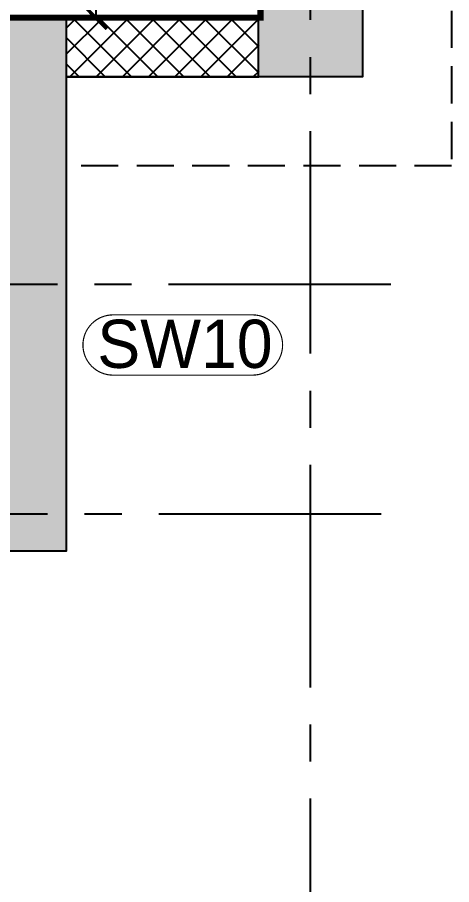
# Model space of a CAD drawing. Header units: millimetres. Extents: x 1135099 to 1230264, y -5736945 to -5695799.
# Drawn here: x 1215986 to 1217452, y -5709223 to -5706300 of the extents above; entities that cross this region are included whole.
import ezdxf

# ---------------------------------------------------------------- set-up
doc = ezdxf.new("R2010")
doc.units = ezdxf.units.MM
doc.header["$LTSCALE"] = 1000
doc.header["$MEASUREMENT"] = 0
for name, pattern in [('2BHK-A - BACK$1$AUDIT_D_120904163729-0', [0]), ('AUDIT_D_120904163729-0', [0]), ('T8(T9 IS SIMILAR) - 1st FLOOR ELEVATION$0$AUDIT_D_120904163729-0', [0]), ('T8(T9 IS SIMILAR) - 1st FLOOR ELEVATION$0$HIDDEN', [0.375, 0.25, -0.125]), ('T8(T9 IS SIMILAR) - DIMENSION & TEXTING$0$HIDDEN', [0.375, 0.25, -0.125]), ('T8(T9 IS SIMILAR)$0$$0$HIDDEN', [0.375, 0.25, -0.125]), ('T8_REFUGE COLUMNS$0$CENTER2', [1.125, 0.75, -0.125, 0.125, -0.125])]:
    doc.linetypes.add(name, pattern=pattern)
doc.layers.get('0').update_dxf_attribs({"linetype": 'AUDIT_D_120904163729-0'})
for name, color, linetype in [('2BHK-A - BACK$1$A-HATCH -160', 251, '2BHK-A - BACK$1$AUDIT_D_120904163729-0'), ('T8(T9 IS SIMILAR) - 1st FLOOR ELEVATION$0$A-WALL-FEATURES', 110, 'T8(T9 IS SIMILAR) - 1st FLOOR ELEVATION$0$AUDIT_D_120904163729-0'), ('T8(T9 IS SIMILAR) - DIMENSION & TEXTING$0$A-DIMENSIONS', 2, 'T8(T9 IS SIMILAR) - DIMENSION & TEXTING$0$HIDDEN'), ('T8(T9 IS SIMILAR)$0$S-BEAM', 20, 'T8(T9 IS SIMILAR)$0$$0$HIDDEN'), ('T8_REFUGE COLUMNS$0$A-CENTERLINE', 193, 'T8_REFUGE COLUMNS$0$CENTER2'), ('T8_REFUGE COLUMNS$1$A-RCC COLS', 3, 'Continuous'), ('T8_TYPICAL COLUMNS$0$A-RCC COLS', 3, 'Continuous')]:
    doc.layers.add(name, color=color, linetype=linetype)
for name, color, linetype, lineweight in [('2BHK-A - BACK$1$A-WALL- 160', 6, 'Continuous', 30), ('T8(T9 IS SIMILAR)$0$D&W', 8, 'Continuous', 25), ('T8_REFUGE COLUMNS$0$A-COLUMN NO size reduce', 81, 'Continuous', 25)]:
    doc.layers.add(name, color=color, linetype=linetype, lineweight=lineweight)
doc.layers.add('A-RERA CARPET AREA', color=30, linetype='Continuous', plot=False)
doc.layers.add('T8_REFUGE COLUMNS$1$COL-HATCH', color=7, linetype='Continuous', lineweight=25, true_color=0xa3a3a3)
doc.styles.add('T8(T9 IS SIMILAR) - DIMENSION & TEXTING$0$Romans 1', font='romans.shx', dxfattribs={"height": 100})
doc.styles.add('T8_REFUGE COLUMNS$0$STANDARD', font='GOTHIC.TTF')
doc.dimstyles.new('T8(T9 IS SIMILAR) - DIMENSION & TEXTING$0$ALPINE S', dxfattribs={"dimscale": 0, "dimtxt": 100, "dimasz": 75, "dimexe": 0, "dimexo": 0, "dimgap": 75, "dimtad": 1, "dimdec": 0, "dimzin": 0, "dimdsep": 46, "dimtxsty": 'T8(T9 IS SIMILAR) - DIMENSION & TEXTING$0$Romans 1', "dimblk": 'T8(T9 IS SIMILAR) - DIMENSION & TEXTING$0$_ArchTick', "dimcen": 0.09, "dimclrd": 256, "dimclre": 256, "dimclrt": 7, "dimadec": 0, "dimazin": 0, "dimtfac": 1, "dimtdec": 0, "dimtofl": 0, "dimtmove": 1, "dimatfit": 0, "dimldrblk": 'T8(T9 IS SIMILAR) - DIMENSION & TEXTING$0$_Open90', "dimfxl": 1, "dimtolj": 1, "dimtzin": 0, "dimarcsym": 0})

# ---------------------------------------------------------------- blocks, each defined once
blk = doc.blocks.new('T8(T9 IS SIMILAR) - DIMENSION & TEXTING$0$_ArchTick')
at = {"color": 0, "linetype": 'ByBlock', "const_width": 0.15}
blk.add_lwpolyline([(-0.5, -0.5), (0.5, 0.5)], dxfattribs=at)
blk = doc.blocks.new('*D483')
at = {"layer": 'T8(T9 IS SIMILAR) - DIMENSION & TEXTING$0$A-DIMENSIONS', "linetype": 'T8(T9 IS SIMILAR) - DIMENSION & TEXTING$0$HIDDEN', "lineweight": -2, "transparency": 16777216}
for p, q in [((1216223.8, -5702350.7), (1216251.1, -5702350.7)), ((1216152.2, -5706300.9), (1216251.1, -5706300.9))]:
    blk.add_line(p, q, dxfattribs=at)
at = {"layer": 'T8(T9 IS SIMILAR) - DIMENSION & TEXTING$0$A-DIMENSIONS', "lineweight": -2, "transparency": 16777216}
blk.add_line((1216251.1, -5702350.7), (1216251.1, -5706300.9), dxfattribs=at)
at = {"layer": 'T8(T9 IS SIMILAR) - DIMENSION & TEXTING$0$A-DIMENSIONS', "linetype": 'ByBlock', "lineweight": -2, "transparency": 16777216, "xscale": 75, "yscale": 75, "zscale": 75}
for p, rotation in [((1216251.1, -5702350.7), 90), ((1216251.1, -5706300.9), 270)]:
    blk.add_blockref('T8(T9 IS SIMILAR) - DIMENSION & TEXTING$0$_ArchTick', p, dxfattribs=dict(at, rotation=rotation))
at = {"layer": 'T8(T9 IS SIMILAR) - DIMENSION & TEXTING$0$A-DIMENSIONS', "color": 7, "linetype": 'ByBlock', "transparency": 16777216, "insert": (1216126.1, -5704325.8), "char_height": 100, "attachment_point": 5, "rotation": 90, "style": 'T8(T9 IS SIMILAR) - DIMENSION & TEXTING$0$Romans 1'}
blk.add_mtext('\\A1;3950', dxfattribs=at)
blk = doc.blocks.new('T8(T9 IS SIMILAR) - DIMENSION & TEXTING$0$_Open90')
at = {"color": 0, "linetype": 'ByBlock', "lineweight": -2}
for p, q in [((-0.5, 0.5), (0, 0)), ((0, 0), (-1, 0)), ((0, 0), (-0.5, -0.5))]:
    blk.add_line(p, q, dxfattribs=at)
blk = doc.blocks.new('*D484')
at = {"layer": 'T8(T9 IS SIMILAR) - DIMENSION & TEXTING$0$A-DIMENSIONS', "linetype": 'T8(T9 IS SIMILAR) - DIMENSION & TEXTING$0$HIDDEN', "lineweight": -2, "transparency": 16777216}
for p, q in [((1214202.2, -5706301.3), (1214202.2, -5706072.7)), ((1216802.1, -5706300.9), (1216802.1, -5706072.7))]:
    blk.add_line(p, q, dxfattribs=at)
at = {"layer": 'T8(T9 IS SIMILAR) - DIMENSION & TEXTING$0$A-DIMENSIONS', "lineweight": -2, "transparency": 16777216}
blk.add_line((1216802.1, -5706072.7), (1214202.2, -5706072.7), dxfattribs=at)
at = {"layer": 'T8(T9 IS SIMILAR) - DIMENSION & TEXTING$0$A-DIMENSIONS', "linetype": 'ByBlock', "lineweight": -2, "transparency": 16777216, "xscale": 75, "yscale": 75, "zscale": 75, "rotation": 180}
blk.add_blockref('T8(T9 IS SIMILAR) - DIMENSION & TEXTING$0$_ArchTick', (1214202.2, -5706072.7), dxfattribs=at)
at = {"layer": 'T8(T9 IS SIMILAR) - DIMENSION & TEXTING$0$A-DIMENSIONS', "linetype": 'ByBlock', "lineweight": -2, "transparency": 16777216, "xscale": 75, "yscale": 75, "zscale": 75}
blk.add_blockref('T8(T9 IS SIMILAR) - DIMENSION & TEXTING$0$_ArchTick', (1216802.1, -5706072.7), dxfattribs=at)
at = {"layer": 'T8(T9 IS SIMILAR) - DIMENSION & TEXTING$0$A-DIMENSIONS', "color": 7, "linetype": 'ByBlock', "transparency": 16777216, "insert": (1215502.1, -5705947.7), "char_height": 100, "attachment_point": 5, "style": 'T8(T9 IS SIMILAR) - DIMENSION & TEXTING$0$Romans 1'}
blk.add_mtext('\\A1;2600', dxfattribs=at)
blk = doc.blocks.new('T8(T9 IS SIMILAR) - 1st FLOOR ELEVATION')
at = {"layer": 'T8(T9 IS SIMILAR) - 1st FLOOR ELEVATION$0$A-WALL-FEATURES', "color": 2, "linetype": 'T8(T9 IS SIMILAR) - 1st FLOOR ELEVATION$0$HIDDEN', "ltscale": 0.5}
blk.add_lwpolyline([(1213403.9, -5701589.7), (1217451.9, -5701589.7), (1217451.9, -5706800.3), (1216152.2, -5706800.3)], dxfattribs=at)
blk = doc.blocks.new('T8_REFUGE COLUMNS')
at = {"layer": 'T8_REFUGE COLUMNS$1$COL-HATCH', "linetype": 'ByBlock'}
h = blk.add_hatch(color=256, dxfattribs=at)
h.dxf.hatch_style = 1
h.paths.add_polyline_path([(1216802.1, -5705649.9), (1217152.1, -5705649.9), (1217152.1, -5706499.9), (1216802.1, -5706499.9)])
h = blk.add_hatch(color=256, dxfattribs=at)
h.dxf.hatch_style = 1
h.paths.add_polyline_path([(1215902.1, -5706299.9), (1216152.1, -5706299.9), (1216152.1, -5708099.9), (1215902.1, -5708099.9)])
at = {"layer": 'T8_REFUGE COLUMNS$0$A-CENTERLINE'}
for p, q in [((1216977.1, -5728808.5), (1216977.1, -5698299.6)), ((1217248.2, -5707199.9), (1182156.9, -5707199.9)), ((1217215, -5707974.9), (1182156.9, -5707974.9))]:
    blk.add_line(p, q, dxfattribs=at)
at = {"layer": 'T8_REFUGE COLUMNS$0$A-COLUMN NO size reduce', "linetype": 'ByBlock', "const_width": 3.9}
blk.add_lwpolyline([(1216310.8, -5707506, -1), (1216310.8, -5707302.8), (1216781.3, -5707302.8, -1), (1216781.3, -5707506)], format="xyb", close=True, dxfattribs=at)
at = {"layer": 'T8_REFUGE COLUMNS$1$A-RCC COLS', "linetype": 'ByBlock'}
for points in [[(1216802.1, -5705649.9), (1217152.1, -5705649.9), (1217152.1, -5706499.9), (1216802.1, -5706499.9)], [(1215902.1, -5706299.9), (1216152.1, -5706299.9), (1216152.1, -5708099.9), (1215902.1, -5708099.9)]]:
    blk.add_lwpolyline(points, close=True, dxfattribs=at)
at = {"layer": 'T8_REFUGE COLUMNS$0$A-COLUMN NO size reduce', "linetype": 'ByBlock', "insert": (1216257.5, -5707319.1), "char_height": 162.5, "attachment_point": 1, "style": 'T8_REFUGE COLUMNS$0$STANDARD'}
blk.add_mtext_dynamic_manual_height_columns('SW10', width=444.685, gutter_width=500, heights=[0], dxfattribs=at)
blk = doc.blocks.new('T8_TYPICAL COLUMNS')
at = {"layer": 'T8_TYPICAL COLUMNS$0$A-RCC COLS', "linetype": 'ByBlock'}
blk.add_blockref('T8_REFUGE COLUMNS', (0, 0), dxfattribs=at)
blk = doc.blocks.new('2BHK-A - BACK')
at = {"layer": '2BHK-A - BACK$1$A-HATCH -160', "linetype": 'ByBlock'}
h = blk.add_hatch(dxfattribs=at)
h.set_pattern_fill('ANSI37', color=256, scale=500)
h.paths.add_polyline_path([(1195742.4, -5706499.9), (1196391.8, -5706499.9), (1196391.8, -5706299.9), (1195742.4, -5706299.9)])
at = {"layer": '2BHK-A - BACK$1$A-WALL- 160', "linetype": 'ByBlock'}
for p, q in [((1195742.1, -5706299.9), (1196391.8, -5706299.9)), ((1195742.1, -5706499.9), (1196391.8, -5706499.9))]:
    blk.add_line(p, q, dxfattribs=at)
blk = doc.blocks.new('T8(T9 IS SIMILAR)')
at = {"layer": 'T8(T9 IS SIMILAR)$0$S-BEAM'}
blk.add_line((1216151.8, -5706499.4, 0.1), (1216802.2, -5706499.4), dxfattribs=at)
at = {"layer": 'T8(T9 IS SIMILAR)$0$D&W', "linetype": 'ByBlock'}
blk.add_blockref('T8_TYPICAL COLUMNS', (0, 0), dxfattribs=at)
at = {"layer": 'T8(T9 IS SIMILAR)$0$D&W', "linetype": 'ByBlock', "xscale": -1}
blk.add_blockref('2BHK-A - BACK', (2412544.6, 0), dxfattribs=at)
blk = doc.blocks.new('T8(T9 IS SIMILAR) - DIMENSION & TEXTING')
at = {"layer": 'T8(T9 IS SIMILAR) - DIMENSION & TEXTING$0$A-DIMENSIONS', "linetype": 'ByBlock'}
for base, p1, p2, angle, picture, middle in [((1216251.1, -5706300.9), (1216223.8, -5702350.7), (1216152.2, -5706300.9, -0.7), 270, '*D483', (1216126.1, -5704325.8)), ((1214202.2, -5706072.7), (1216802.1, -5706300.9), (1214202.2, -5706301.3), 180, '*D484', (1215502.1, -5705947.7))]:
    dim = blk.add_linear_dim(base=base, p1=p1, p2=p2, angle=angle, dimstyle='T8(T9 IS SIMILAR) - DIMENSION & TEXTING$0$ALPINE S', override={"dimscale": 1, "dimfxl": 5, "dimarcsym": 1}, dxfattribs=at)
    dim.commit()
    dim.dimension.update_dxf_attribs({"geometry": picture, "text_midpoint": middle})

msp = doc.modelspace()

# ---------------------------------------------------------------- linework, layer by layer
at = {"layer": 'A-RERA CARPET AREA', "const_width": 20, "elevation": 0.3}
msp.add_lwpolyline([(1206357.1, -5710750.6), (1207457.2, -5710750.6), (1207457.2, -5710550.6), (1210812.5, -5710550.5), (1210812.5, -5708100.3), (1211628.1, -5708100.3), (1211628.1, -5707850.6), (1212107.3, -5707850.6), (1212107.4, -5706301.1), (1213457.1, -5706301.1), (1213457.1, -5707851.4), (1215907.3, -5707851.5), (1215907.3, -5706301), (1216807.7, -5706300.9), (1216807.6, -5702350.9), (1213161.9, -5702350.9), (1213161.9, -5701252), (1210057.2, -5701252), (1210057.2, -5702326), (1209282.4, -5702326), (1209282.3, -5702166), (1206657.2, -5702166), (1206657.2, -5702166), (1206357.2, -5702166)], close=True, dxfattribs=at)

# ---------------------------------------------------------------- block references
at = {"linetype": 'ByBlock'}
msp.add_blockref('T8(T9 IS SIMILAR) - 1st FLOOR ELEVATION', (0, 0), dxfattribs=at)

# ---------------------------------------------------------------- next in the draw order: block references
msp.add_blockref('T8(T9 IS SIMILAR)', (-1.4, 0.2, -0.6), dxfattribs=at)

# ---------------------------------------------------------------- next in the draw order: block references
msp.add_blockref('T8(T9 IS SIMILAR) - DIMENSION & TEXTING', (0, 0), dxfattribs=at)

doc.saveas('drawing.dxf')
